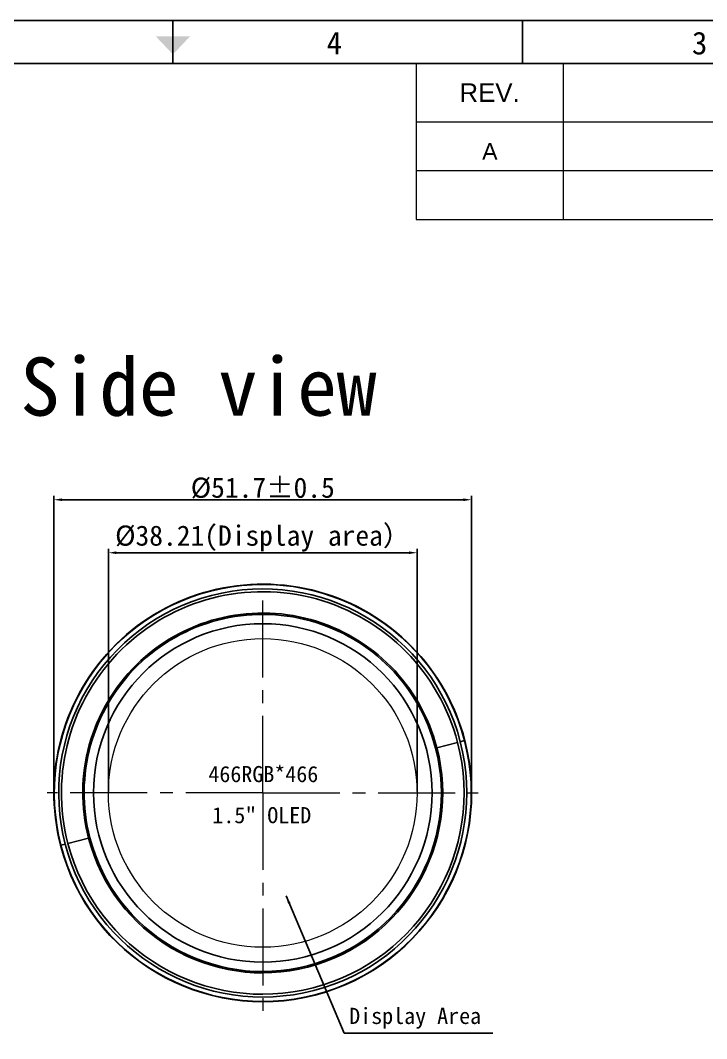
# Model space of a CAD drawing. Header units: millimetres. Extents: x 3975 to 4317, y 206 to 449.
# Drawn here: x 4124.8 to 4209.7, y 322.9 to 448.9 of the extents above; entities that cross this region are included whole.
import ezdxf
from ezdxf.enums import TextEntityAlignment as Align

# ---------------------------------------------------------------- set-up
doc = ezdxf.new("R2010")
doc.units = ezdxf.units.MM
doc.linetypes.add('CENTER2', pattern=[28.575, 19.05, -3.175, 3.175, -3.175])
for name, color, linetype, lineweight in [('中心线', 1, 'CENTER2', 15), ('尺寸线', 3, 'Continuous', 15), ('标注', 60, 'Continuous', 18)]:
    doc.layers.add(name, color=color, linetype=linetype, lineweight=lineweight)
doc.styles.get("Standard").update_dxf_attribs({"font": 'txt', "bigfont": 'gbcbig.shx'})
doc.styles.add('T', font='arial.ttf')
doc.styles.add('VIEW 2.5', font='', dxfattribs={"height": 2.5})
doc.styles.add('VIEW 4', font='', dxfattribs={"height": 4})
doc.styles.add('宋体', font='')
doc.styles.get('VIEW 2.5').set_extended_font_data('SimSun')
doc.styles.get('VIEW 4').set_extended_font_data('SimSun')
doc.styles.get('宋体').set_extended_font_data('SimSun')
doc.dimstyles.new('VIEW 2.5', dxfattribs={"dimtxt": 1, "dimasz": 1, "dimexe": 0.5, "dimexo": 0.2, "dimgap": 0.09, "dimtad": 1, "dimzin": 0, "dimdsep": 46, "dimtxsty": 'VIEW 2.5', "dimcen": 0.09, "dimclrd": 256, "dimclre": 256, "dimclrt": 256, "dimadec": 0, "dimazin": 0, "dimtp": 0.01, "dimtm": 0.01, "dimtfac": 0.6, "dimtmove": 0, "dimatfit": 0, "dimfxl": 1, "dimtolj": 1, "dimtzin": 0, "dimarcsym": 0})

# ---------------------------------------------------------------- blocks, each defined once
blk = doc.blocks.new('*D51')
at = {"layer": 'Defpoints', "color": 0, "ltscale": 0.5, "transparency": 16777216}
for p in [(4180.63, 389.58), (4128.94, 353.29), (4180.63, 353.29)]:
    blk.add_point(p, dxfattribs=at)
at = {"layer": '尺寸线', "lineweight": -2, "ltscale": 0.5, "transparency": 16777216}
for p, q in [((4128.94, 353.49), (4128.94, 390.08)), ((4129.94, 389.58), (4179.63, 389.58)), ((4180.63, 353.49), (4180.63, 390.08))]:
    blk.add_line(p, q, dxfattribs=at)
at = {"layer": '尺寸线', "ltscale": 0.5, "transparency": 16777216}
for points in [[(4129.94, 389.75), (4129.94, 389.42), (4128.94, 389.58)], [(4179.63, 389.75), (4179.63, 389.42), (4180.63, 389.58)]]:
    blk.add_solid(points, dxfattribs=at)
at = {"layer": '尺寸线', "ltscale": 0.5, "transparency": 16777216, "insert": (4154.79, 391.02), "char_height": 2.5, "attachment_point": 5, "style": 'VIEW 2.5'}
blk.add_mtext('\\A1;%%C51.7%%P0.5', dxfattribs=at)
blk = doc.blocks.new('*D52')
at = {"layer": 'Defpoints', "color": 0, "ltscale": 0.5, "transparency": 16777216}
for p in [(4135.68, 383.02), (4135.68, 353.29), (4173.89, 353.29)]:
    blk.add_point(p, dxfattribs=at)
at = {"layer": '尺寸线', "lineweight": -2, "ltscale": 0.5, "transparency": 16777216}
for p, q in [((4135.68, 353.49), (4135.68, 383.52)), ((4173.89, 353.49), (4173.89, 383.52)), ((4172.89, 383.02), (4136.68, 383.02))]:
    blk.add_line(p, q, dxfattribs=at)
at = {"layer": '尺寸线', "ltscale": 0.5, "transparency": 16777216}
for points in [[(4136.68, 383.19), (4136.68, 382.86), (4135.68, 383.02)], [(4172.89, 383.19), (4172.89, 382.86), (4173.89, 383.02)]]:
    blk.add_solid(points, dxfattribs=at)
at = {"layer": '尺寸线', "ltscale": 0.5, "transparency": 16777216, "insert": (4154.79, 384.78), "char_height": 2.5, "attachment_point": 5, "style": 'VIEW 2.5'}
blk.add_mtext('\\A1;%%C38.21(Display area）', dxfattribs=at)
blk = doc.blocks.new('*D62')
at = {"layer": 'Defpoints', "color": 0, "transparency": 16777216}
for p in [(4235.3, 348.29), (4234.02, 346.69)]:
    blk.add_point(p, dxfattribs=at)
at = {"layer": '尺寸线', "lineweight": -2, "transparency": 16777216}
for p, q in [((4235.92, 349.07), (4236.55, 349.85)), ((4235.3, 348.29), (4234.02, 346.69)), ((4233.4, 345.91), (4182.18, 281.8))]:
    blk.add_line(p, q, dxfattribs=at)
at = {"layer": '尺寸线', "transparency": 16777216}
for points in [[(4235.79, 349.18), (4236.05, 348.97), (4235.3, 348.29)], [(4233.27, 346.02), (4233.53, 345.81), (4234.02, 346.69)]]:
    blk.add_solid(points, dxfattribs=at)
at = {"layer": '尺寸线', "transparency": 16777216, "insert": (4202.96, 307.81), "char_height": 2.5, "attachment_point": 5, "rotation": 51.3779, "style": 'VIEW 2.5'}
blk.add_mtext('\\A1;∅2.0%%P0.1 * 2\\P(Plastic pillars used for positioning)', dxfattribs=at)

msp = doc.modelspace()

# ---------------------------------------------------------------- linework, layer by layer
at = {"color": 0}
for p, q in [((4316.779, 448.915), (3974.61, 448.915)), ((4143.673, 448.915), (4143.673, 446.949)), ((4186.95, 443.595), (4186.95, 448.915)), ((4143.673, 443.595), (4143.673, 447.51))]:
    msp.add_line(p, q, dxfattribs=at)
at = {"lineweight": 0}
for p, q in [((4173.772, 443.595), (4173.772, 436.355)), ((4191.951, 443.595), (4191.951, 436.355)), ((4173.772, 436.355), (4173.772, 424.288)), ((4173.772, 436.355), (4310.227, 436.355)), ((4191.951, 436.355), (4191.951, 424.288)), ((4173.772, 430.321), (4310.227, 430.321)), ((4173.772, 424.288), (4310.227, 424.288))]:
    msp.add_line(p, q, dxfattribs=at)
at = {"color": 7, "linetype": 'Continuous', "lineweight": 25}
for p, q in [((4176.343, 358.879), (4178.899, 359.541)), ((4179.232, 359.628), (4179.767, 359.766)), ((4179.803, 359.776), (4179.767, 359.766)), ((4176.18, 358.837), (4176.343, 358.879)), ((4129.77, 346.81), (4129.806, 346.82)), ((4130.34, 346.958), (4129.806, 346.82)), ((4133.23, 347.707), (4130.673, 347.044)), ((4133.393, 347.749), (4133.23, 347.707))]:
    msp.add_line(p, q, dxfattribs=at)
at = {"color": 0}
msp.add_lwpolyline([(3980.959, 443.595), (4310.227, 443.595), (4310.227, 211.738), (3980.959, 211.738)], close=True, dxfattribs=at)
at = {"color": 7, "linetype": 'Continuous', "lineweight": 25}
msp.add_circle((4154.786, 353.293), 20.95, dxfattribs=at)
for radius, start, end in [(25.843, 14.52771, 194.52771), (25.805, 104.52771, 194.52771), (24.909, 14.52771, 194.52771), (25.805, 14.52771, 104.52771), (25.254, 14.52771, 104.52771), (25.254, 104.52771, 194.52771), (22.268, 14.52771, 194.52771), (22.1, 14.52771, 194.52771), (25.843, 194.52771, 14.52771), (24.909, 194.52771, 14.52771), (25.254, 284.52771, 14.52771), (25.805, 284.52771, 14.52771), (25.843, 284.52771, 14.52771), (22.268, 194.52771, 14.52771), (22.1, 194.52771, 14.52771), (25.843, 194.52771, 284.52771), (25.805, 194.52771, 284.52771), (25.254, 194.52771, 284.52771)]:
    msp.add_arc((4154.786, 353.293), radius, start, end, dxfattribs=at)
at = {"color": 0}
msp.add_solid([(4141.543, 446.949), (4145.804, 446.949), (4143.673, 444.702)], dxfattribs=at)
at = {"layer": '中心线', "ltscale": 0.5}
for q in [(4154.786, 378.155), (4128.109, 353.293), (4181.44, 353.293), (4154.786, 325.936)]:
    msp.add_line((4154.786, 353.293), q, dxfattribs=at)
at = {"layer": '标注', "color": 1}
msp.add_circle((4154.786, 353.293), 19.104, dxfattribs=at)

# ---------------------------------------------------------------- texts
at = {"color": 0, "style": '宋体'}
for s, p in [('4', (4163.647, 446.106)), ('3', (4208.858, 446.106))]:
    msp.add_text(s, height=2.808, dxfattribs=at).set_placement(p, align=Align.MIDDLE_CENTER)
at = {"lineweight": 0, "style": 'T'}
for s, height, p in [('REV.', 2.2882, (4182.862, 439.975)), ('A', 2.059, (4182.896, 432.695))]:
    msp.add_text(s, height=height, dxfattribs=at).set_placement(p, align=Align.MIDDLE)
at = {"ltscale": 10, "insert": (4124.766, 407.19), "char_height": 7.2, "width": 66.25581, "attachment_point": 1, "style": 'VIEW 4'}
msp.add_mtext('Side view', dxfattribs=at)
at = {"layer": '尺寸线', "ltscale": 0.5, "char_height": 2, "width": 24.76636, "attachment_point": 1}
for s, insert in [('{\\fSimSun|b0|i0|c134|p2;466RGB*466}', (4148.056, 356.628)), ('{\\fSimSun|b0|i0|c134|p2;1.5" OLED}', (4148.545, 351.542)), ('{\\fSimSun|b0|i0|c134|p2;Display Area}', (4165.489, 326.698))]:
    msp.add_mtext(s, dxfattribs=dict(at, insert=insert))

# ---------------------------------------------------------------- dimensions: what is measured, and where the dimension line sits
at = {"layer": '尺寸线', "ltscale": 0.5}
dim = msp.add_linear_dim(base=(4180.629, 389.582), p1=(4128.943, 353.293), p2=(4180.629, 353.293), text='%%C<>%%P0.5', dimstyle='VIEW 2.5', override={"dimdec": 1}, dxfattribs=at)
dim.commit()
dim.dimension.update_dxf_attribs({"geometry": '*D51', "text_midpoint": (4154.786, 391.019)})
dim = msp.add_linear_dim(base=(4135.683, 383.023), p1=(4173.89, 353.293), p2=(4135.683, 353.293), text='%%C<>(Display area）', dimstyle='VIEW 2.5', dxfattribs=at)
dim.commit()
dim.dimension.update_dxf_attribs({"geometry": '*D52', "text_midpoint": (4154.786, 384.782)})
at = {"layer": '尺寸线'}
dim = msp.add_diameter_dim_2p(p1=(4235.3, 348.29), p2=(4234.024, 346.692), text='<>%%P0.1 * 2\\X(Plastic pillars used for positioning)', dimstyle='VIEW 2.5', override={"dimdec": 1}, dxfattribs=at)
dim.commit()
dim.dimension.update_dxf_attribs({"geometry": '*D62', "text_midpoint": (4202.957, 307.807), "dimtype": 163})

# ---------------------------------------------------------------- leaders
msp.add_leader([(4157.677, 340.55), (4164.87, 323.551), (4183.248, 323.551)], dimstyle='VIEW 2.5', override={"dimgap": 0.09, "dimtad": 0}, dxfattribs=at)

doc.saveas('drawing.dxf')
